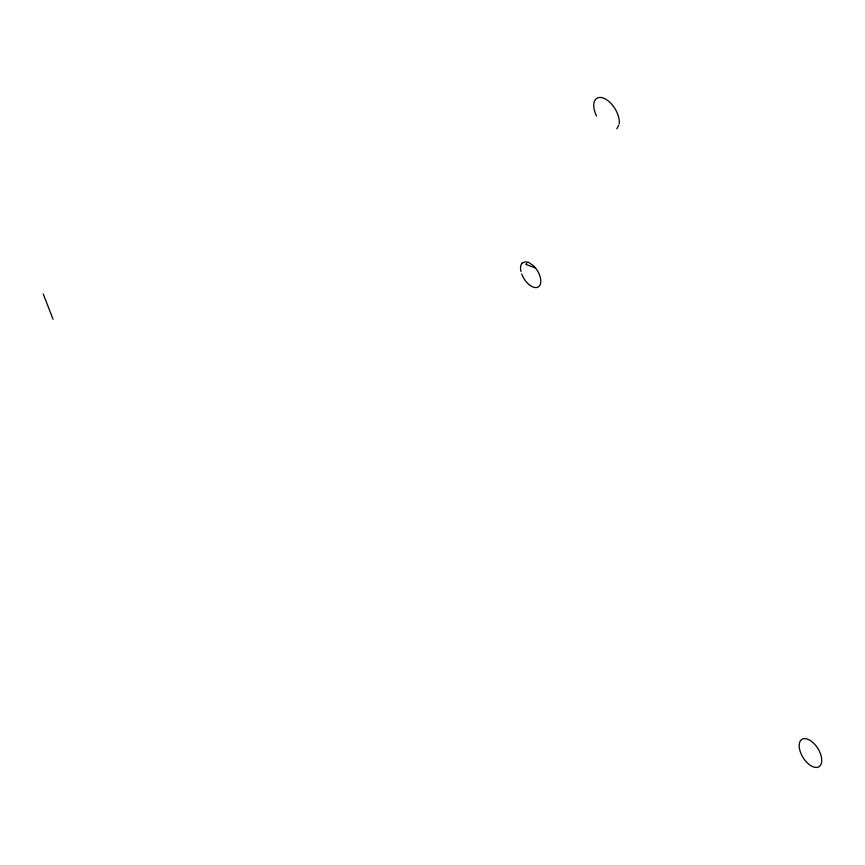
<?xml version="1.0" encoding="UTF-8"?>
<svg xmlns="http://www.w3.org/2000/svg" width="865" height="865" viewBox="0 0 865 865"><rect width="100%" height="100%" fill="white"/><g stroke="black" fill="none" stroke-linecap="round" stroke-linejoin="round"><path stroke-width="1.3" d="M618.875 124.992L616.832 128.809M522.179 263.014L525.942 261.652M535.5 268.009L525.844 264.387L527.423 262.019L528.429 262.257L533.683 265.901L536.084 268.691A14.5 7.817 58 0 1 540.365 284.239A14.5 7.817 58 0 1 530.277 285.526M530.029 285.32L527.672 283.342A14.5 7.817 58 0 1 521.692 273.989M43.25 294.003L53.046 319.217M521.033 271.599L520.773 270.648A14.5 7.817 58 0 1 522.092 263.079M596.558 116.051A18.262 9.839 58 0 1 603.002 97.95A18.262 9.839 58 0 1 619.243 123.598M799.465 748.614A16.132 8.693 58 0 0 818.139 767.136A16.132 8.693 58 0 0 813.814 743.338A16.132 8.693 58 0 0 799.465 748.614"/></g></svg>
